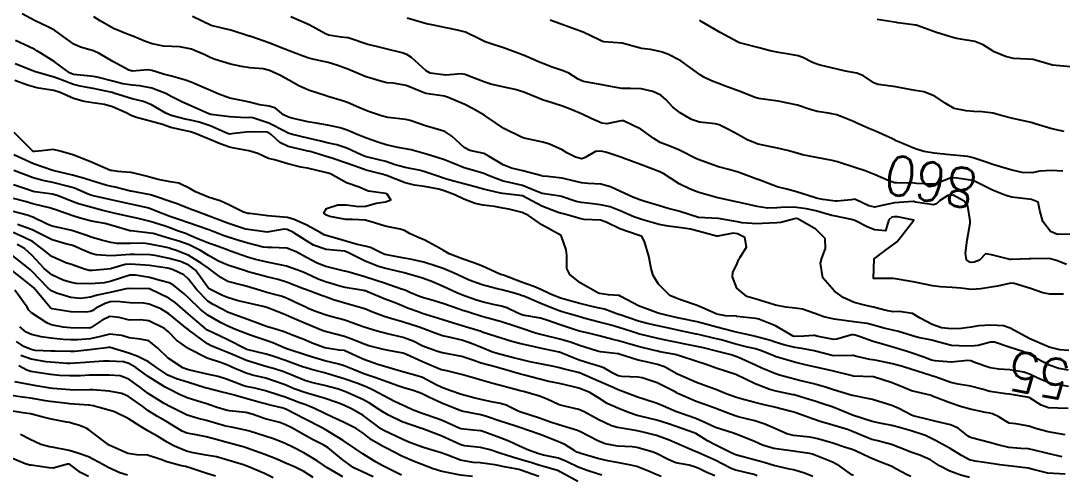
# Model space of a CAD drawing. Header units: metres. Extents: x 307586 to 320046, y 7427249 to 7434250.
# Drawn here: x 319467.6 to 319574, y 7428322.9 to 7428369.4 of the extents above; entities that cross this region are included whole.
import ezdxf
from ezdxf.enums import TextEntityAlignment as Align

# ---------------------------------------------------------------- set-up
doc = ezdxf.new("R2010")
doc.units = ezdxf.units.M
doc.header["$MEASUREMENT"] = 0
for name, color, linetype in [('Cotas', 45, 'Continuous'), ('Curvas de Nivel 1m', 11, 'Continuous'), ('Curvas de Nivel 5m', 15, 'Continuous')]:
    doc.layers.add(name, color=color, linetype=linetype)
doc.styles.add('Style-STANDARD', font='STANDARD.shx')

msp = doc.modelspace()

# ---------------------------------------------------------------- linework, layer by layer
at = {"layer": 'Curvas de Nivel 1m', "flags": 128}
for points, elevation in [([(319574.67, 7428333.63), (319573.68, 7428333.81), (319572.68, 7428334.15), (319571.41, 7428334.83), (319570.69, 7428335.25), (319570, 7428335.54), (319568.7, 7428335.95), (319567.09, 7428336.5), (319566.71, 7428336.51), (319565.45, 7428336.15), (319564.7, 7428336.11), (319563.51, 7428336.12), (319562.7, 7428336.17), (319561.05, 7428336.61), (319560.71, 7428336.71), (319559.32, 7428336.97), (319558.71, 7428337.14), (319557.31, 7428337.59), (319556.72, 7428337.72), (319555.81, 7428337.93), (319554.73, 7428338.25), (319554.08, 7428338.4), (319552.73, 7428338.59), (319550.98, 7428338.83), (319550.73, 7428338.87), (319549.65, 7428339.09), (319548.74, 7428339.42), (319547.5, 7428339.88), (319546.74, 7428339.99), (319545.8, 7428340.08), (319544.74, 7428340.29), (319544.07, 7428340.49), (319542.75, 7428340.9), (319541.8, 7428341.19), (319540.77, 7428342.01), (319540.34, 7428343.2), (319540.37, 7428343.62), (319540.8, 7428344.56), (319540.99, 7428345), (319541.12, 7428345.2), (319541.78, 7428346.23), (319541.58, 7428347.19), (319540.83, 7428347.59), (319540.39, 7428347.64), (319538.82, 7428347.34), (319538.7, 7428347.35), (319536.83, 7428347.86), (319536.05, 7428348.04), (319534.84, 7428348.23), (319533.77, 7428348.36), (319532.84, 7428348.53), (319531.16, 7428349), (319530.85, 7428349.1), (319530.24, 7428349.33), (319528.86, 7428349.92), (319527.84, 7428350.33), (319526.86, 7428350.56), (319525.53, 7428350.72), (319524.87, 7428350.78), (319524.36, 7428350.89), (319522.87, 7428351.39), (319522.73, 7428351.42), (319520.88, 7428351.71), (319520.46, 7428351.86), (319518.89, 7428352.52), (319517.55, 7428352.82), (319516.89, 7428352.96), (319515.47, 7428353.5), (319514.91, 7428353.75), (319513.52, 7428354.14), (319512.91, 7428354.32), (319511.6, 7428354.87), (319510.92, 7428355.14), (319509.5, 7428355.57), (319508.92, 7428355.75), (319507.5, 7428356.17), (319506.93, 7428356.27), (319506.15, 7428356.4), (319504.93, 7428356.69), (319504.2, 7428356.91), (319502.94, 7428357.35), (319502.16, 7428357.67), (319500.95, 7428358.17), (319500.24, 7428358.41), (319498.96, 7428358.68), (319497.81, 7428358.88), (319496.96, 7428359.04), (319495.32, 7428359.39), (319494.97, 7428359.5), (319494.47, 7428359.76), (319493.63, 7428360.42), (319492.98, 7428360.63), (319491.99, 7428360.78), (319490.99, 7428361.03), (319490.35, 7428361.17), (319488.99, 7428361.44), (319487.85, 7428361.84), (319487, 7428362.23), (319486.34, 7428362.52), (319485.01, 7428363.09), (319484.43, 7428363.3), (319483.01, 7428363.68), (319482.18, 7428363.91), (319481.02, 7428364.29), (319480.6, 7428364.35), (319479.02, 7428364.22), (319478.67, 7428364.3), (319477.03, 7428365.19), (319475.68, 7428365.98), (319475.05, 7428366.28), (319473.71, 7428366.67), (319473.05, 7428366.96), (319471.58, 7428368.03), (319471.07, 7428368.4), (319470.39, 7428368.74), (319469.08, 7428369.34), (319467.76, 7428370.08)], 856), ([(319574.7, 7428335.65), (319573.78, 7428335.72), (319572.7, 7428336.01), (319570.71, 7428336.84), (319568.72, 7428337.94), (319568.02, 7428338.16), (319566.73, 7428338.25), (319565.47, 7428338.16), (319564.72, 7428338.04), (319563.7, 7428337.91), (319562.72, 7428337.87), (319561.7, 7428337.98), (319560.73, 7428338.31), (319559.51, 7428338.97), (319558.74, 7428339.42), (319557.38, 7428339.64), (319556.74, 7428339.62), (319556.02, 7428339.74), (319554.74, 7428340.09), (319553.96, 7428340.26), (319552.75, 7428340.55), (319551.65, 7428341.07), (319550.76, 7428341.71), (319549.56, 7428343.09), (319549.32, 7428344.57), (319549.46, 7428345.09), (319549.83, 7428346.07), (319549.79, 7428347.09), (319548.84, 7428348.05), (319547, 7428349.13), (319546.88, 7428349.16), (319546.85, 7428349.16), (319546.82, 7428349.16), (319546.68, 7428349.13), (319545.26, 7428348.74), (319544.85, 7428348.72), (319543.38, 7428348.64), (319542.84, 7428348.59), (319541.33, 7428348.71), (319540.85, 7428348.8), (319538.92, 7428349.15), (319538.85, 7428349.15), (319536.85, 7428349.25), (319534.86, 7428349.89), (319533.76, 7428350.18), (319532.86, 7428350.44), (319531.27, 7428350.92), (319530.87, 7428351.04), (319530.16, 7428351.33), (319528.88, 7428351.92), (319527.86, 7428352.39), (319526.89, 7428352.65), (319525.57, 7428352.71), (319524.89, 7428352.79), (319523.07, 7428353.25), (319522.9, 7428353.28), (319521.47, 7428353.43), (319520.9, 7428353.49), (319520.84, 7428353.5), (319518.91, 7428354.01), (319517.74, 7428354.3), (319516.91, 7428354.63), (319515.48, 7428355.5), (319514.93, 7428355.78), (319513.51, 7428356.11), (319512.93, 7428356.4), (319511.66, 7428357.55), (319510.95, 7428358.03), (319510.27, 7428358.25), (319508.96, 7428358.62), (319507.41, 7428359.16), (319506.97, 7428359.27), (319505.14, 7428359.46), (319504.97, 7428359.49), (319504.46, 7428359.64), (319503.34, 7428360.02), (319502.98, 7428360.16), (319502.16, 7428360.49), (319500.99, 7428360.99), (319500.48, 7428361.18), (319498.99, 7428361.63), (319498.71, 7428361.71), (319497, 7428362.25), (319496.03, 7428362.71), (319495.01, 7428363.29), (319494.71, 7428363.45), (319494.16, 7428363.76), (319493.02, 7428364.27), (319492.38, 7428364.43), (319491.02, 7428364.56), (319490.16, 7428364.68), (319489.03, 7428364.93), (319487.47, 7428365.41), (319487.04, 7428365.57), (319486.42, 7428365.86), (319485.05, 7428366.47), (319483.87, 7428366.7), (319483.05, 7428366.72), (319482.19, 7428366.77), (319481.05, 7428367), (319480.37, 7428367.24), (319479.06, 7428367.78), (319478.58, 7428367.95), (319477.07, 7428368.57), (319475.72, 7428369.34), (319475.09, 7428369.75)], 857), ([(319574.15, 7428341.41), (319572.76, 7428341.4), (319572.04, 7428341.55), (319570.77, 7428341.98), (319569.13, 7428342.5), (319568.78, 7428342.53), (319567.42, 7428342.23), (319566.77, 7428342.12), (319565.71, 7428341.96), (319564.77, 7428341.89), (319563.68, 7428342.01), (319562.77, 7428342.11), (319561.57, 7428342.15), (319560.77, 7428342.25), (319559.14, 7428342.61), (319558.78, 7428342.69), (319556.78, 7428343.01), (319554.82, 7428343), (319554.78, 7428343), (319554.73, 7428343.03), (319554.8, 7428345.03), (319555.95, 7428345.88), (319556.83, 7428346.52), (319557.1, 7428346.74), (319557.34, 7428347), (319558.85, 7428348.98), (319557.18, 7428349.33), (319556.86, 7428349.33), (319556.6, 7428349.27), (319556.32, 7428349.02), (319555.97, 7428347.89), (319554.84, 7428347.98), (319554.11, 7428348.3), (319552.85, 7428348.94), (319552.48, 7428349.06), (319550.86, 7428349.38), (319550.47, 7428349.47), (319548.86, 7428349.92), (319547.88, 7428350.13), (319546.86, 7428350.26), (319545.7, 7428350.31), (319544.86, 7428350.24), (319543.91, 7428350.21), (319542.86, 7428350.37), (319541.36, 7428350.7), (319540.87, 7428350.8), (319538.99, 7428351.22), (319538.87, 7428351.25), (319538.83, 7428351.26), (319536.88, 7428351.82), (319536.01, 7428352.13), (319534.89, 7428352.68), (319533.99, 7428353.28), (319533.33, 7428353.72), (319532.91, 7428353.92), (319531.93, 7428354.29), (319530.92, 7428354.66), (319529.11, 7428355.34), (319528.92, 7428355.42), (319527.48, 7428355.91), (319526.93, 7428356.02), (319526.32, 7428355.98), (319525.29, 7428355.39), (319525.04, 7428355.27), (319524.92, 7428355.25), (319524.8, 7428355.27), (319524.3, 7428355.4), (319523.39, 7428355.87), (319522.93, 7428356.15), (319521.63, 7428356.74), (319520.94, 7428356.96), (319519.05, 7428357.35), (319518.94, 7428357.39), (319518.89, 7428357.41), (319518.79, 7428357.46), (319516.96, 7428358.36), (319515.27, 7428359.51), (319514.97, 7428359.7), (319513.82, 7428360.37), (319512.99, 7428360.79), (319511.22, 7428361.56), (319510.99, 7428361.63), (319510.91, 7428361.65), (319509, 7428361.93), (319508.48, 7428362.12), (319507, 7428362.75), (319505.66, 7428362.97), (319505.01, 7428363.03), (319504.52, 7428363.15), (319503.01, 7428363.59), (319502.81, 7428363.66), (319501.02, 7428364.4), (319499.91, 7428364.81), (319499.03, 7428365.08), (319497.28, 7428365.48), (319497.04, 7428365.54), (319496.45, 7428365.74), (319495.05, 7428366.27), (319493.99, 7428366.7), (319493.06, 7428367.07), (319491.11, 7428367.75), (319491.06, 7428367.76), (319491.04, 7428367.78), (319490.95, 7428367.8), (319489.07, 7428368.41), (319488.34, 7428368.57), (319487.08, 7428368.89), (319485.17, 7428369.79)], 858), ([(319574.45, 7428344.45), (319573.54, 7428344.81), (319572.81, 7428345.02), (319572.58, 7428345.05), (319570.81, 7428345.01), (319570.64, 7428345.01), (319568.8, 7428344.95), (319568.71, 7428344.96), (319566.81, 7428345.43), (319566.18, 7428345.53), (319565.58, 7428344.9), (319565.03, 7428344.67), (319564.8, 7428344.65), (319564.59, 7428344.7), (319564.25, 7428344.92), (319564.14, 7428345.59), (319564.31, 7428346.92), (319564.61, 7428348.67), (319564.61, 7428348.91), (319564.37, 7428350.42), (319564.02, 7428350.92), (319562.88, 7428351.54), (319562.32, 7428351.5), (319561.49, 7428350.95), (319561.18, 7428350.65), (319560.87, 7428350.56), (319559.02, 7428350.83), (319558.87, 7428350.88), (319558.78, 7428350.89), (319556.87, 7428350.74), (319555.45, 7428350.44), (319554.87, 7428350.32), (319554.26, 7428350.43), (319552.96, 7428351.06), (319552.87, 7428351.1), (319552.82, 7428351.11), (319552.47, 7428351.06), (319551.03, 7428350.92), (319550.87, 7428350.92), (319549.57, 7428351.09), (319548.87, 7428351.22), (319548.7, 7428351.28), (319546.88, 7428351.88), (319545.9, 7428352.13), (319544.89, 7428352.4), (319542.95, 7428353.13), (319542.9, 7428353.14), (319542.82, 7428353.18), (319540.91, 7428353.87), (319539.96, 7428354.16), (319538.92, 7428354.44), (319538.31, 7428354.62), (319536.92, 7428355.13), (319536.65, 7428355.25), (319534.93, 7428356.13), (319534.11, 7428356.46), (319532.94, 7428356.91), (319532.31, 7428357.31), (319530.96, 7428358.27), (319529.18, 7428359.13), (319528.97, 7428359.14), (319527.49, 7428358.84), (319526.97, 7428358.89), (319525.88, 7428359.38), (319524.98, 7428359.82), (319523.86, 7428360.28), (319522.98, 7428360.62), (319521.27, 7428361.16), (319520.99, 7428361.25), (319520.52, 7428361.44), (319519, 7428362.07), (319518.14, 7428362.34), (319517.01, 7428362.58), (319515.63, 7428362.89), (319515.02, 7428363.08), (319513.87, 7428363.53), (319513.27, 7428363.78), (319513.03, 7428363.87), (319512.65, 7428363.92), (319511.03, 7428363.81), (319509.45, 7428364.01), (319509.03, 7428364.25), (319507.54, 7428365.61), (319507.05, 7428365.92), (319506.59, 7428366.07), (319505.05, 7428366.47), (319504.09, 7428366.68), (319503.06, 7428366.93), (319501.17, 7428367.57), (319501.06, 7428367.61), (319501.01, 7428367.62), (319500.36, 7428367.69), (319499.07, 7428367.89), (319498.75, 7428368.03), (319497.08, 7428368.96), (319495.21, 7428369.75)], 859), ([(319574.08, 7428353.97), (319572.92, 7428354.05), (319571.75, 7428354), (319570.91, 7428353.83), (319569.92, 7428353.84), (319568.92, 7428354.1), (319568.31, 7428354.27), (319566.92, 7428354.66), (319566.24, 7428354.9), (319564.93, 7428355.36), (319564.38, 7428355.47), (319562.93, 7428355.61), (319562.2, 7428355.69), (319560.94, 7428355.84), (319559.89, 7428356.01), (319558.94, 7428356.31), (319557.24, 7428357.01), (319557.05, 7428357.1), (319556.95, 7428357.15), (319556.67, 7428357.3), (319554.96, 7428358.08), (319554.28, 7428358.35), (319552.97, 7428358.93), (319552.7, 7428359.06), (319550.98, 7428359.75), (319550.14, 7428359.93), (319548.98, 7428360.09), (319548.18, 7428360.31), (319546.99, 7428360.73), (319544.99, 7428361.15), (319543, 7428361.43), (319542.66, 7428361.52), (319541.01, 7428362.15), (319539.51, 7428362.72), (319539.02, 7428362.9), (319538.19, 7428363.23), (319537.39, 7428363.61), (319537.03, 7428363.83), (319535.04, 7428365.27), (319533.72, 7428365.96), (319533.05, 7428366.2), (319531.95, 7428366.41), (319531.05, 7428366.52), (319530.43, 7428366.7), (319529.06, 7428367.08), (319527.22, 7428367.21), (319527.06, 7428367.24), (319526.78, 7428367.37), (319525.07, 7428368.18), (319523.84, 7428368.65), (319523.09, 7428368.91), (319521.71, 7428369.43)], 861), ([(319574.22, 7428358.05), (319572.97, 7428358.32), (319571.25, 7428358.84), (319570.97, 7428358.94), (319570.84, 7428358.97), (319568.98, 7428359.36), (319567.79, 7428359.68), (319566.98, 7428359.91), (319565.83, 7428360.05), (319564.98, 7428360.09), (319564.2, 7428360.14), (319562.99, 7428360.4), (319562.05, 7428360.95), (319561, 7428361.65), (319559.89, 7428362.09), (319559.01, 7428362.24), (319557.52, 7428362.5), (319557.02, 7428362.59), (319555.21, 7428362.83), (319555.02, 7428362.9), (319554.79, 7428363.03), (319553.71, 7428363.73), (319553.03, 7428364), (319551.89, 7428364.22), (319551.04, 7428364.4), (319549.3, 7428364.83), (319549.04, 7428364.9), (319548.88, 7428364.94), (319548.5, 7428365.11), (319547.53, 7428365.61), (319547.05, 7428365.77), (319546.28, 7428365.9), (319545.05, 7428366.11), (319544.19, 7428366.3), (319543.06, 7428366.6), (319541.2, 7428367.06), (319541.06, 7428367.1), (319540.99, 7428367.13), (319540.83, 7428367.2), (319539.08, 7428368.15), (319537.21, 7428369.25), (319537.09, 7428369.32), (319536.95, 7428369.4)], 862), ([(319574.9, 7428364.65), (319573.04, 7428364.82), (319571.05, 7428365.41), (319570.46, 7428365.44), (319569.05, 7428365.49), (319568.23, 7428365.69), (319567.06, 7428366.2), (319565.94, 7428366.9), (319565.08, 7428367.25), (319563.63, 7428367.49), (319563.08, 7428367.59), (319562.18, 7428367.85), (319561.09, 7428368.21), (319559.19, 7428368.88), (319559.09, 7428368.91), (319559.03, 7428368.92), (319558.54, 7428368.99), (319557.24, 7428369.15), (319557.09, 7428369.18), (319556.9, 7428369.21), (319555.1, 7428369.48)], 863), ([(319574.62, 7428329.73), (319573.59, 7428329.77), (319572.62, 7428329.81), (319571.86, 7428330.06), (319570.63, 7428330.84), (319568.64, 7428331.2), (319568.27, 7428331.24), (319566.64, 7428331.48), (319565.85, 7428331.69), (319564.65, 7428332), (319563.38, 7428332.2), (319562.65, 7428332.38), (319561.03, 7428332.96), (319560.66, 7428333.08), (319560.5, 7428333.13), (319558.67, 7428333.71), (319557.7, 7428334.02), (319556.68, 7428334.29), (319555.07, 7428334.63), (319554.68, 7428334.69), (319554.38, 7428334.74), (319553.04, 7428335.05), (319552.68, 7428335.13), (319552.61, 7428335.14), (319550.68, 7428335.12), (319550.64, 7428335.12), (319548.69, 7428335.62), (319547.42, 7428335.85), (319546.69, 7428335.97), (319545.59, 7428336.25), (319544.7, 7428336.51), (319544.2, 7428336.66), (319542.7, 7428337.08), (319542.26, 7428337.18), (319540.71, 7428337.52), (319540.29, 7428337.62), (319538.72, 7428338.05), (319537.6, 7428338.36), (319536.72, 7428338.57), (319535.06, 7428338.93), (319534.73, 7428339), (319533.43, 7428339.29), (319532.88, 7428339.44), (319532.73, 7428339.48), (319532.48, 7428339.56), (319530.74, 7428340.23), (319528.92, 7428341.17), (319528.75, 7428341.26), (319528.69, 7428341.28), (319527.68, 7428341.36), (319526.75, 7428341.48), (319526.58, 7428341.55), (319524.77, 7428342.58), (319523.7, 7428343.41), (319523.42, 7428344.04), (319523.42, 7428345.41), (319523.33, 7428345.93), (319522.82, 7428347.42), (319520.84, 7428348.51), (319519.48, 7428349.45), (319518.86, 7428349.76), (319517.49, 7428350.11), (319516.86, 7428350.22), (319516, 7428350.36), (319514.86, 7428350.51), (319514.03, 7428350.69), (319512.87, 7428351.14), (319511.96, 7428351.55), (319510.88, 7428351.96), (319510.32, 7428352.13), (319508.88, 7428352.42), (319507.85, 7428352.57), (319506.88, 7428352.78), (319504.98, 7428353.54), (319504.89, 7428353.57), (319504.84, 7428353.58), (319504.66, 7428353.63), (319502.9, 7428354.09), (319502.26, 7428354.31), (319500.91, 7428354.82), (319499.28, 7428355.34), (319498.92, 7428355.44), (319498.07, 7428355.71), (319497.18, 7428355.98), (319496.93, 7428356.04), (319496.52, 7428356.14), (319494.93, 7428356.51), (319494.08, 7428356.9), (319493.15, 7428357.78), (319492.95, 7428357.92), (319492.75, 7428357.98), (319490.95, 7428358.01), (319489.41, 7428357.82), (319488.94, 7428357.78), (319488.75, 7428357.83), (319486.95, 7428358.63), (319485.83, 7428358.99), (319484.96, 7428359.19), (319484.4, 7428359.31), (319482.97, 7428359.67), (319482.42, 7428359.91), (319480.98, 7428360.77), (319480.14, 7428361.09), (319478.99, 7428361.37), (319477.11, 7428361.97), (319476.99, 7428362.01), (319476.94, 7428362.02), (319475, 7428362.45), (319473.67, 7428362.68), (319473, 7428362.84), (319471.68, 7428363.36), (319471.01, 7428363.6), (319470.65, 7428363.69), (319469.34, 7428364.07), (319469.01, 7428364.18), (319468.84, 7428364.25), (319467.03, 7428364.95)], 854), ([(319574.34, 7428327.05), (319572.6, 7428327.33), (319571.43, 7428327.65), (319570.6, 7428327.93), (319569.3, 7428328.15), (319568.61, 7428328.24), (319568.19, 7428328.45), (319567.55, 7428328.88), (319566.91, 7428329.18), (319566.62, 7428329.26), (319566.18, 7428329.33), (319564.62, 7428329.67), (319563.63, 7428329.93), (319562.63, 7428330.26), (319560.83, 7428330.96), (319560.63, 7428331.04), (319560.52, 7428331.08), (319558.64, 7428331.54), (319557.75, 7428331.89), (319556.65, 7428332.36), (319554.73, 7428332.96), (319554.66, 7428332.97), (319552.68, 7428333.04), (319552.66, 7428333.04), (319552.58, 7428333.06), (319550.67, 7428333.53), (319550.08, 7428333.67), (319548.67, 7428333.99), (319547.75, 7428334.19), (319546.68, 7428334.47), (319544.81, 7428335.02), (319544.68, 7428335.06), (319544.62, 7428335.09), (319544.48, 7428335.15), (319543.19, 7428335.67), (319542.69, 7428335.82), (319541.88, 7428336), (319540.69, 7428336.3), (319539.19, 7428336.73), (319538.7, 7428336.86), (319538.4, 7428336.93), (319536.99, 7428337.25), (319536.7, 7428337.31), (319536.63, 7428337.33), (319534.71, 7428337.74), (319534.13, 7428337.86), (319532.72, 7428338.16), (319531.62, 7428338.41), (319530.72, 7428338.66), (319528.75, 7428339.32), (319528.73, 7428339.33), (319528.7, 7428339.34), (319527.25, 7428339.87), (319526.74, 7428339.99), (319525.97, 7428340.15), (319524.74, 7428340.47), (319524, 7428340.66), (319522.75, 7428340.99), (319521.66, 7428341.43), (319520.76, 7428341.89), (319520.03, 7428342.18), (319518.77, 7428342.65), (319516.93, 7428343.34), (319516.78, 7428343.39), (319516.5, 7428343.49), (319514.79, 7428344.27), (319513.89, 7428344.62), (319512.8, 7428344.99), (319511.4, 7428345.55), (319510.81, 7428345.88), (319510.08, 7428346.3), (319508.82, 7428346.97), (319508.38, 7428347.15), (319507.33, 7428347.6), (319506.83, 7428347.92), (319506.38, 7428348.07), (319504.83, 7428348.36), (319503.77, 7428348.72), (319502.84, 7428348.96), (319501.49, 7428349.03), (319500.84, 7428349.05), (319499.2, 7428349.35), (319498.85, 7428349.48), (319498.59, 7428349.7), (319498.86, 7428350.17), (319500.02, 7428350.53), (319500.86, 7428350.53), (319502.15, 7428350.37), (319502.86, 7428350.4), (319503.94, 7428350.72), (319504.87, 7428350.86), (319505.42, 7428351.07), (319505.06, 7428351.63), (319504.87, 7428351.7), (319503.15, 7428351.93), (319502.88, 7428352.03), (319502.19, 7428352.35), (319500.88, 7428352.81), (319499.26, 7428353.7), (319498.89, 7428353.82), (319498.74, 7428353.86), (319496.9, 7428354.28), (319496.23, 7428354.41), (319494.91, 7428354.75), (319493.54, 7428355.14), (319492.92, 7428355.28), (319491.84, 7428355.79), (319490.93, 7428356.08), (319489.42, 7428356.32), (319488.93, 7428356.44), (319487.98, 7428356.79), (319486.94, 7428357.21), (319485.38, 7428357.87), (319484.94, 7428357.99), (319483.39, 7428358.33), (319482.95, 7428358.46), (319482.11, 7428358.75), (319480.96, 7428359.06), (319479.44, 7428359.47), (319478.97, 7428359.65), (319478.38, 7428359.96), (319476.98, 7428360.57), (319476.16, 7428360.8), (319474.98, 7428360.97), (319474.08, 7428361.1), (319472.99, 7428361.43), (319471.63, 7428362.03), (319470.99, 7428362.22), (319469.41, 7428362.48), (319469, 7428362.58), (319468.29, 7428362.79), (319467, 7428363.25)], 853), ([(319574.03, 7428324.8), (319572.57, 7428325.13), (319572.16, 7428325.23), (319570.57, 7428325.59), (319569.78, 7428325.64), (319568.58, 7428325.75), (319567.44, 7428326.02), (319566.58, 7428326.25), (319564.76, 7428326.74), (319564.59, 7428326.8), (319564.42, 7428326.91), (319563.38, 7428327.7), (319562.6, 7428328.04), (319561.16, 7428328.4), (319560.61, 7428328.54), (319558.81, 7428328.98), (319558.61, 7428329.05), (319557.34, 7428329.72), (319556.62, 7428330.03), (319555.18, 7428330.47), (319554.63, 7428330.63), (319554.31, 7428330.71), (319552.63, 7428331.04), (319552.57, 7428331.06), (319550.64, 7428331.65), (319549.84, 7428331.9), (319548.65, 7428332.24), (319547.19, 7428332.58), (319546.66, 7428332.72), (319545.15, 7428333.15), (319544.66, 7428333.31), (319543.34, 7428333.84), (319542.67, 7428334.14), (319540.95, 7428334.93), (319540.68, 7428335.04), (319540.2, 7428335.2), (319538.69, 7428335.6), (319537.37, 7428335.92), (319536.69, 7428336.07), (319535.68, 7428336.28), (319534.69, 7428336.47), (319534.01, 7428336.6), (319532.7, 7428336.88), (319530.87, 7428337.32), (319530.7, 7428337.36), (319530.65, 7428337.38), (319528.71, 7428338), (319527.8, 7428338.27), (319526.72, 7428338.56), (319525.14, 7428338.97), (319524.73, 7428339.09), (319523.65, 7428339.41), (319522.93, 7428339.61), (319522.74, 7428339.67), (319522.35, 7428339.82), (319520.74, 7428340.46), (319519.01, 7428341.2), (319518.75, 7428341.29), (319518.62, 7428341.33), (319518.16, 7428341.47), (319516.76, 7428341.85), (319516.28, 7428341.97), (319514.77, 7428342.37), (319513.44, 7428342.86), (319512.78, 7428343.16), (319511.91, 7428343.55), (319510.78, 7428344.02), (319510.07, 7428344.28), (319508.79, 7428344.68), (319507.41, 7428344.98), (319506.8, 7428345.1), (319505, 7428345.43), (319504.8, 7428345.48), (319504.45, 7428345.64), (319503.35, 7428346.2), (319502.81, 7428346.33), (319501.99, 7428346.48), (319500.81, 7428346.84), (319499.2, 7428347.32), (319498.82, 7428347.4), (319498.6, 7428347.48), (319498.22, 7428347.71), (319496.83, 7428348.46), (319495.54, 7428349.04), (319494.85, 7428349.25), (319493.23, 7428349.39), (319492.85, 7428349.41), (319491, 7428349.65), (319490.85, 7428349.67), (319490.37, 7428349.8), (319488.86, 7428350.54), (319487.98, 7428350.95), (319486.87, 7428351.31), (319485.46, 7428351.86), (319484.88, 7428352.22), (319483.75, 7428352.75), (319482.88, 7428352.9), (319481.66, 7428353.14), (319480.89, 7428353.35), (319480.43, 7428353.47), (319478.89, 7428353.84), (319478.8, 7428353.85), (319477.52, 7428353.96), (319476.89, 7428354.04), (319476.79, 7428354.07), (319474.91, 7428354.88), (319473.48, 7428355.45), (319472.92, 7428355.64), (319471.63, 7428356.03), (319470.92, 7428356.2), (319469.75, 7428356.06), (319469, 7428355.99), (319468.92, 7428356.01), (319468.82, 7428356.07), (319466.94, 7428357.95)], 852), ([(319574.32, 7428323.01), (319572.55, 7428323.13), (319571.18, 7428323.46), (319570.55, 7428323.62), (319569.68, 7428323.72), (319568.55, 7428323.86), (319567.66, 7428323.98), (319566.56, 7428324.13), (319565.13, 7428324.33), (319564.56, 7428324.49), (319563.72, 7428324.92), (319562.57, 7428325.64), (319561.08, 7428326.45), (319560.59, 7428326.71), (319560.05, 7428326.97), (319558.6, 7428327.45), (319557.39, 7428327.78), (319556.6, 7428327.98), (319555.4, 7428328.23), (319554.6, 7428328.41), (319552.61, 7428329.06), (319550.62, 7428329.85), (319549.47, 7428330.25), (319548.63, 7428330.51), (319548.17, 7428330.65), (319546.63, 7428331.11), (319546.52, 7428331.13), (319544.64, 7428331.52), (319544.14, 7428331.66), (319542.65, 7428332.24), (319540.66, 7428333.2), (319538.67, 7428333.85), (319537.64, 7428334.21), (319536.68, 7428334.54), (319534.82, 7428335.13), (319534.68, 7428335.18), (319534.61, 7428335.2), (319534.27, 7428335.28), (319532.91, 7428335.52), (319532.69, 7428335.57), (319532.35, 7428335.64), (319530.69, 7428336.07), (319529.65, 7428336.38), (319528.7, 7428336.64), (319528.12, 7428336.77), (319526.7, 7428337.14), (319525.77, 7428337.38), (319524.71, 7428337.64), (319524.37, 7428337.74), (319522.72, 7428338.28), (319521.38, 7428338.77), (319520.73, 7428338.97), (319518.91, 7428339.27), (319518.73, 7428339.33), (319518.41, 7428339.46), (319517.28, 7428340.02), (319516.74, 7428340.19), (319515.88, 7428340.37), (319514.74, 7428340.63), (319514.06, 7428340.83), (319512.75, 7428341.31), (319512.18, 7428341.55), (319510.76, 7428342.21), (319509.67, 7428342.66), (319508.77, 7428343), (319508.33, 7428343.15), (319506.77, 7428343.61), (319504.78, 7428344.07), (319504.18, 7428344.25), (319502.79, 7428344.8), (319501.03, 7428345.68), (319500.8, 7428345.77), (319500.69, 7428345.8), (319498.81, 7428345.98), (319497.52, 7428346.43), (319496.81, 7428346.85), (319495.41, 7428347.74), (319494.83, 7428348.01), (319494.53, 7428348.05), (319492.97, 7428347.78), (319492.82, 7428347.76), (319492.55, 7428347.78), (319490.83, 7428348.01), (319490.56, 7428348.07), (319488.84, 7428348.65), (319487.56, 7428349.12), (319486.85, 7428349.39), (319485.6, 7428349.86), (319484.86, 7428350.15), (319483.6, 7428350.63), (319482.86, 7428350.89), (319481.38, 7428351.4), (319480.87, 7428351.55), (319478.89, 7428351.93), (319478.81, 7428351.94), (319477.25, 7428352.34), (319476.88, 7428352.42), (319476.3, 7428352.55), (319474.88, 7428352.99), (319474.12, 7428353.24), (319472.89, 7428353.57), (319470.89, 7428354.04), (319468.9, 7428354.74), (319467.72, 7428355.27), (319466.92, 7428355.66)], 851), ([(319558.54, 7428322.76), (319558.1, 7428322.99), (319557.09, 7428323.54), (319556.55, 7428323.82), (319555.23, 7428324.35), (319554.56, 7428324.6), (319554.27, 7428324.75), (319553.7, 7428325.04), (319552.9, 7428325.39), (319552.57, 7428325.52), (319551.89, 7428325.75), (319550.57, 7428326.19), (319549.04, 7428326.63), (319548.58, 7428326.74), (319548.25, 7428326.78), (319546.58, 7428326.95), (319545.88, 7428327.14), (319544.59, 7428327.72), (319543.64, 7428328.12), (319542.6, 7428328.47), (319540.91, 7428328.89), (319540.61, 7428328.98), (319539.96, 7428329.21), (319538.62, 7428329.74), (319537.52, 7428330.13), (319536.62, 7428330.44), (319534.74, 7428331.27), (319534.63, 7428331.33), (319534.48, 7428331.43), (319532.65, 7428332.35), (319531.12, 7428332.85), (319530.66, 7428332.92), (319529.01, 7428332.98), (319528.66, 7428333.07), (319528.11, 7428333.35), (319527.18, 7428333.87), (319526.67, 7428334.04), (319525.74, 7428334.32), (319524.68, 7428334.68), (319524.15, 7428334.87), (319522.82, 7428335.42), (319522.72, 7428335.46), (319522.68, 7428335.47), (319522.62, 7428335.49), (319520.69, 7428335.89), (319520.12, 7428336.02), (319518.69, 7428336.35), (319517.8, 7428336.58), (319516.7, 7428336.92), (319514.87, 7428337.51), (319514.7, 7428337.56), (319514.64, 7428337.58), (319512.71, 7428338.16), (319511.83, 7428338.44), (319510.72, 7428338.78), (319508.98, 7428339.33), (319508.73, 7428339.41), (319508.22, 7428339.59), (319507.12, 7428339.99), (319506.74, 7428340.14), (319505.85, 7428340.51), (319504.75, 7428340.94), (319504.26, 7428341.15), (319503.05, 7428341.66), (319502.83, 7428341.74), (319502.75, 7428341.76), (319502.63, 7428341.79), (319500.76, 7428342.11), (319500.21, 7428342.23), (319498.76, 7428342.68), (319498.01, 7428342.96), (319496.77, 7428343.52), (319496.3, 7428343.73), (319494.78, 7428344.28), (319494.13, 7428344.41), (319492.79, 7428344.69), (319491.61, 7428344.97), (319490.79, 7428345.21), (319489.04, 7428345.82), (319488.86, 7428345.88), (319488.8, 7428345.9), (319487.39, 7428346.43), (319486.81, 7428346.64), (319485.53, 7428347.15), (319484.82, 7428347.46), (319484.53, 7428347.58), (319483.63, 7428347.89), (319482.83, 7428348.19), (319482.38, 7428348.35), (319480.84, 7428348.85), (319479.61, 7428349.16), (319478.84, 7428349.31), (319477.13, 7428349.69), (319476.85, 7428349.76), (319475.99, 7428349.98), (319474.86, 7428350.27), (319473.5, 7428350.65), (319472.86, 7428350.89), (319471.43, 7428351.47), (319470.87, 7428351.63), (319469.05, 7428351.88), (319468.87, 7428351.92), (319468.39, 7428352.07), (319466.88, 7428352.59)], 849), ([(319552.71, 7428322.88), (319552.54, 7428322.95), (319552.38, 7428323.05), (319551.31, 7428323.83), (319550.55, 7428324.25), (319548.67, 7428324.99), (319548.56, 7428325.03), (319548.51, 7428325.05), (319548.19, 7428325.11), (319546.76, 7428325.32), (319546.57, 7428325.36), (319546.29, 7428325.41), (319544.57, 7428325.65), (319543.4, 7428325.99), (319542.57, 7428326.34), (319540.65, 7428327.13), (319540.58, 7428327.15), (319540.43, 7428327.2), (319538.59, 7428327.78), (319537.58, 7428328.25), (319536.6, 7428328.71), (319534.91, 7428329.27), (319534.61, 7428329.37), (319533.3, 7428329.97), (319532.62, 7428330.24), (319531.26, 7428330.68), (319530.63, 7428330.9), (319529.48, 7428331.33), (319528.64, 7428331.65), (319528.13, 7428331.86), (319526.65, 7428332.52), (319524.69, 7428333.36), (319524.66, 7428333.37), (319524.58, 7428333.39), (319523.02, 7428333.77), (319522.67, 7428333.87), (319522.08, 7428334.02), (319520.67, 7428334.29), (319519.62, 7428334.5), (319518.68, 7428334.73), (319518.09, 7428334.88), (319516.68, 7428335.23), (319515.82, 7428335.5), (319514.69, 7428335.95), (319513.58, 7428336.41), (319512.69, 7428336.7), (319511.21, 7428337.05), (319510.7, 7428337.17), (319509.59, 7428337.57), (319508.71, 7428337.9), (319508.23, 7428338.07), (319506.72, 7428338.56), (319505.41, 7428338.94), (319504.73, 7428339.14), (319503.39, 7428339.65), (319502.93, 7428339.85), (319502.74, 7428339.92), (319502.39, 7428340.01), (319500.74, 7428340.48), (319499.58, 7428340.85), (319498.75, 7428341.13), (319498.33, 7428341.28), (319497.17, 7428341.72), (319496.86, 7428341.83), (319496.75, 7428341.88), (319496.51, 7428341.97), (319494.76, 7428342.64), (319493.9, 7428342.9), (319492.77, 7428343.19), (319490.86, 7428343.71), (319490.77, 7428343.74), (319490.56, 7428343.8), (319488.78, 7428344.38), (319487.83, 7428344.79), (319486.8, 7428345.37), (319485.99, 7428345.86), (319484.81, 7428346.45), (319483.75, 7428346.83), (319482.82, 7428347.11), (319481.14, 7428347.6), (319480.82, 7428347.66), (319478.89, 7428347.88), (319478.82, 7428347.88), (319478.76, 7428347.88), (319478.56, 7428347.94), (319476.83, 7428348.47), (319476.19, 7428348.62), (319474.84, 7428348.87), (319473.67, 7428349.18), (319472.84, 7428349.45), (319471.19, 7428350.04), (319470.84, 7428350.15), (319470.7, 7428350.19), (319468.85, 7428350.66), (319468.05, 7428350.87), (319466.86, 7428351.18)], 848), ([(319548.54, 7428322.77), (319547.68, 7428323.11), (319546.82, 7428323.4), (319546.55, 7428323.45), (319546.17, 7428323.51), (319544.55, 7428323.89), (319543.57, 7428324.19), (319542.56, 7428324.48), (319540.79, 7428324.97), (319540.56, 7428325.04), (319540.21, 7428325.2), (319538.57, 7428326.02), (319537.77, 7428326.43), (319536.58, 7428327.18), (319536.42, 7428327.25), (319534.59, 7428327.87), (319533.69, 7428328.19), (319532.6, 7428328.52), (319531.03, 7428328.9), (319530.61, 7428329.01), (319529.71, 7428329.33), (319528.62, 7428329.76), (319527.52, 7428330.25), (319526.63, 7428330.82), (319525.69, 7428331.38), (319524.64, 7428331.79), (319524.09, 7428331.94), (319522.65, 7428332.27), (319521.58, 7428332.5), (319520.65, 7428332.73), (319518.96, 7428333.16), (319518.66, 7428333.24), (319517.85, 7428333.47), (319516.92, 7428333.74), (319516.67, 7428333.81), (319516.22, 7428333.94), (319514.67, 7428334.37), (319513.8, 7428334.66), (319512.68, 7428335.05), (319510.86, 7428335.38), (319510.68, 7428335.41), (319510.09, 7428335.57), (319508.69, 7428336.1), (319507.7, 7428336.6), (319506.7, 7428336.99), (319504.93, 7428337.4), (319504.7, 7428337.45), (319504.55, 7428337.48), (319504.03, 7428337.64), (319502.71, 7428338.05), (319502.12, 7428338.26), (319500.72, 7428338.74), (319499.29, 7428339.13), (319498.73, 7428339.29), (319497.57, 7428339.72), (319496.97, 7428339.96), (319496.74, 7428340.07), (319496.12, 7428340.36), (319494.75, 7428341.02), (319494.21, 7428341.22), (319492.75, 7428341.6), (319492.09, 7428341.79), (319490.76, 7428342.2), (319490.23, 7428342.33), (319488.76, 7428342.72), (319488.04, 7428343.11), (319487.11, 7428343.84), (319486.78, 7428344.08), (319486.06, 7428344.59), (319484.8, 7428345.38), (319483.54, 7428345.89), (319482.96, 7428346.06), (319482.8, 7428346.1), (319482.53, 7428346.18), (319480.81, 7428346.54), (319480.11, 7428346.63), (319478.81, 7428346.6), (319477.44, 7428346.59), (319476.81, 7428346.68), (319475.87, 7428346.92), (319474.82, 7428347.24), (319474.27, 7428347.45), (319472.82, 7428347.92), (319472.37, 7428348.02), (319470.83, 7428348.36), (319470.31, 7428348.56), (319468.84, 7428349.3), (319468.27, 7428349.5), (319466.84, 7428349.87)], 847), ([(319542.87, 7428322.85), (319542.54, 7428322.97), (319541.65, 7428323.19), (319540.55, 7428323.46), (319540.12, 7428323.63), (319538.56, 7428324.44), (319538.02, 7428324.69), (319536.71, 7428325.25), (319536.61, 7428325.3), (319536.56, 7428325.32), (319536.44, 7428325.38), (319534.57, 7428326.19), (319533.8, 7428326.51), (319532.58, 7428326.95), (319531.21, 7428327.31), (319530.58, 7428327.45), (319530.42, 7428327.49), (319528.59, 7428327.77), (319527.98, 7428327.96), (319526.6, 7428328.61), (319525.18, 7428329.38), (319524.62, 7428329.63), (319523.16, 7428329.95), (319522.62, 7428330.11), (319521.39, 7428330.67), (319520.63, 7428330.98), (319518.99, 7428331.46), (319518.63, 7428331.53), (319518.54, 7428331.56), (319516.64, 7428332.06), (319515.86, 7428332.28), (319514.65, 7428332.62), (319513.96, 7428332.83), (319512.65, 7428333.19), (319511.15, 7428333.56), (319510.65, 7428333.67), (319510.51, 7428333.71), (319508.67, 7428334.49), (319507.03, 7428335.25), (319506.68, 7428335.38), (319505.36, 7428335.62), (319504.68, 7428335.76), (319503.17, 7428336.14), (319502.69, 7428336.29), (319501.61, 7428336.75), (319500.7, 7428337.1), (319498.84, 7428337.56), (319498.7, 7428337.59), (319498.62, 7428337.62), (319498.41, 7428337.7), (319496.71, 7428338.41), (319495.57, 7428338.89), (319494.73, 7428339.25), (319493.47, 7428339.77), (319492.94, 7428339.98), (319492.74, 7428340.05), (319492.38, 7428340.14), (319490.74, 7428340.53), (319489.81, 7428340.74), (319488.75, 7428341.07), (319488.21, 7428341.29), (319487.06, 7428341.85), (319486.86, 7428341.96), (319486.76, 7428342.07), (319485.45, 7428343.86), (319484.78, 7428344.39), (319483.93, 7428344.74), (319482.79, 7428345.05), (319481.34, 7428345.37), (319480.8, 7428345.44), (319479.25, 7428345.48), (319478.8, 7428345.47), (319477.4, 7428345.35), (319476.79, 7428345.32), (319475.33, 7428345.45), (319474.8, 7428345.57), (319473.76, 7428346.01), (319473.11, 7428346.32), (319472.81, 7428346.43), (319472.31, 7428346.53), (319470.81, 7428346.95), (319469.04, 7428347.84), (319468.82, 7428347.98), (319468.77, 7428348), (319468.6, 7428348.06), (319467.28, 7428348.54)], 846), ([(319533.04, 7428322.79), (319532.54, 7428322.97), (319531.74, 7428323.31), (319530.55, 7428323.8), (319529.93, 7428323.95), (319528.55, 7428324.2), (319527.58, 7428324.39), (319526.56, 7428324.6), (319524.83, 7428325.12), (319524.56, 7428325.22), (319524.44, 7428325.27), (319524.22, 7428325.4), (319523.19, 7428326.03), (319522.57, 7428326.32), (319521.11, 7428326.91), (319520.58, 7428327.11), (319519.6, 7428327.45), (319518.59, 7428327.79), (319518.11, 7428327.95), (319516.6, 7428328.44), (319515.19, 7428328.92), (319514.61, 7428329.09), (319512.69, 7428329.46), (319512.61, 7428329.48), (319512.42, 7428329.54), (319510.62, 7428330.27), (319509.3, 7428330.9), (319508.63, 7428331.22), (319508.37, 7428331.33), (319507.6, 7428331.6), (319506.85, 7428331.82), (319506.64, 7428331.88), (319506.25, 7428332), (319504.64, 7428332.59), (319503.88, 7428332.87), (319502.65, 7428333.28), (319501.68, 7428333.67), (319500.66, 7428334.09), (319500.1, 7428334.25), (319498.67, 7428334.6), (319497.41, 7428334.98), (319496.68, 7428335.21), (319494.99, 7428335.75), (319494.68, 7428335.87), (319493.35, 7428336.43), (319492.69, 7428336.67), (319491.36, 7428337.13), (319490.7, 7428337.37), (319489.56, 7428337.81), (319488.71, 7428338.18), (319488.03, 7428338.51), (319486.72, 7428339.28), (319485.98, 7428339.86), (319484.74, 7428341.03), (319484.3, 7428341.43), (319483.77, 7428341.88), (319483.21, 7428342.34), (319482.76, 7428342.56), (319481.85, 7428342.82), (319480.76, 7428343.11), (319479.34, 7428343.36), (319478.77, 7428343.34), (319477.89, 7428343.08), (319476.76, 7428342.7), (319476.15, 7428342.58), (319474.76, 7428342.46), (319473.27, 7428342.52), (319472.76, 7428342.62), (319471.93, 7428342.86), (319470.77, 7428343.4), (319470.01, 7428344.05), (319468.79, 7428345.38), (319467.98, 7428346.07), (319467.23, 7428346.5)], 844), ([(319526.99, 7428322.91), (319526.54, 7428323.06), (319525.5, 7428323.38), (319524.55, 7428323.74), (319523.44, 7428324.29), (319522.56, 7428324.64), (319521.03, 7428324.97), (319520.56, 7428325.08), (319519.49, 7428325.45), (319518.57, 7428325.88), (319517.49, 7428326.4), (319516.58, 7428326.74), (319514.66, 7428327.43), (319514.58, 7428327.46), (319514.54, 7428327.46), (319513.83, 7428327.52), (319512.58, 7428327.65), (319512.42, 7428327.7), (319510.6, 7428328.52), (319509.15, 7428329.03), (319508.61, 7428329.21), (319507.64, 7428329.59), (319506.93, 7428329.92), (319506.62, 7428330.06), (319505.8, 7428330.44), (319504.63, 7428331.07), (319504.27, 7428331.27), (319503.56, 7428331.65), (319502.91, 7428331.93), (319502.64, 7428332.04), (319502.04, 7428332.27), (319500.64, 7428332.77), (319499.1, 7428333.25), (319498.65, 7428333.37), (319498.38, 7428333.44), (319497.32, 7428333.72), (319496.66, 7428333.9), (319496.4, 7428333.99), (319494.67, 7428334.62), (319493.36, 7428335.08), (319492.68, 7428335.28), (319490.71, 7428335.77), (319490.68, 7428335.78), (319490.64, 7428335.8), (319488.69, 7428336.78), (319487.98, 7428337.11), (319486.7, 7428337.74), (319486.54, 7428337.85), (319484.73, 7428339.39), (319484.17, 7428339.88), (319483.4, 7428340.55), (319482.74, 7428341), (319480.85, 7428341.92), (319480.75, 7428341.95), (319480.71, 7428341.96), (319478.75, 7428342), (319478.39, 7428341.95), (319476.75, 7428341.57), (319475.43, 7428341.3), (319474.74, 7428341.12), (319473.7, 7428340.97), (319472.74, 7428341.08), (319471.27, 7428341.51), (319470.75, 7428341.76), (319470.42, 7428342.04), (319468.77, 7428343.73), (319468.6, 7428343.89), (319468.39, 7428344.07), (319466.79, 7428345.32)], 843), ([(319524.53, 7428322.25), (319522.71, 7428323.25), (319522.54, 7428323.34), (319522.34, 7428323.42), (319520.55, 7428323.95), (319519.82, 7428324.18), (319518.55, 7428324.55), (319517.84, 7428324.75), (319516.56, 7428325.17), (319515.57, 7428325.5), (319514.57, 7428325.74), (319512.95, 7428325.92), (319512.57, 7428326), (319511.75, 7428326.37), (319510.58, 7428326.93), (319508.87, 7428327.58), (319508.58, 7428327.68), (319508.45, 7428327.72), (319506.59, 7428328.35), (319505.2, 7428329.03), (319504.61, 7428329.38), (319504.23, 7428329.64), (319503.25, 7428330.28), (319502.62, 7428330.62), (319500.95, 7428331.36), (319500.63, 7428331.49), (319500.06, 7428331.69), (319498.64, 7428332.08), (319497.31, 7428332.39), (319496.64, 7428332.59), (319495.23, 7428333.16), (319494.65, 7428333.41), (319494.4, 7428333.51), (319493.55, 7428333.77), (319492.66, 7428334.03), (319492.32, 7428334.13), (319490.67, 7428334.64), (319489.25, 7428335.24), (319488.68, 7428335.49), (319487.83, 7428335.83), (319487, 7428336.16), (319486.69, 7428336.34), (319484.9, 7428337.66), (319484.7, 7428337.81), (319484.67, 7428337.84), (319484.63, 7428337.87), (319482.73, 7428339.41), (319481.93, 7428339.91), (319480.74, 7428340.4), (319480.18, 7428340.48), (319478.74, 7428340.53), (319477.45, 7428340.67), (319476.74, 7428340.62), (319476.24, 7428340.47), (319475.29, 7428339.98), (319474.96, 7428339.75), (319474.73, 7428339.64), (319474.3, 7428339.57), (319472.72, 7428339.6), (319470.83, 7428339.93), (319470.72, 7428339.97), (319470.62, 7428340.04), (319470.11, 7428340.67), (319468.95, 7428342.06), (319468.75, 7428342.24), (319467.73, 7428343.04), (319466.77, 7428343.81)], 842), ([(319520.53, 7428322.77), (319518.61, 7428323.46), (319518.54, 7428323.48), (319516.85, 7428323.79), (319516.55, 7428323.86), (319516.06, 7428323.98), (319514.54, 7428324.16), (319513.85, 7428324.21), (319512.55, 7428324.43), (319511.13, 7428324.98), (319510.56, 7428325.21), (319509.31, 7428325.57), (319508.57, 7428325.81), (319507.27, 7428326.3), (319506.57, 7428326.59), (319504.72, 7428327.49), (319504.58, 7428327.56), (319504.54, 7428327.59), (319504.48, 7428327.63), (319502.6, 7428329), (319501.48, 7428329.67), (319500.62, 7428330.07), (319500.02, 7428330.29), (319498.62, 7428330.77), (319497.91, 7428330.99), (319496.63, 7428331.35), (319495.53, 7428331.74), (319494.64, 7428332.13), (319493.45, 7428332.57), (319492.64, 7428332.82), (319491.29, 7428333.15), (319490.65, 7428333.34), (319489.5, 7428333.81), (319488.66, 7428334.19), (319488.11, 7428334.38), (319486.67, 7428334.88), (319484.71, 7428335.87), (319484.68, 7428335.89), (319483.51, 7428336.71), (319482.7, 7428337.55), (319482.3, 7428337.9), (319480.71, 7428338.7), (319479.84, 7428338.8), (319478.72, 7428338.77), (319477.65, 7428339.03), (319476.72, 7428339.13), (319475.92, 7428338.77), (319474.8, 7428337.99), (319474.74, 7428337.96), (319474.7, 7428337.95), (319474.66, 7428337.95), (319472.7, 7428337.97), (319471.94, 7428338.03), (319470.71, 7428338.29), (319470.26, 7428338.49), (319468.72, 7428339.5), (319468.45, 7428339.79), (319468.26, 7428340.07), (319467.01, 7428341.82)], 841), ([(319506.53, 7428322.9), (319505.08, 7428323.62), (319504.54, 7428323.91), (319503.93, 7428324.25), (319502.55, 7428325.09), (319501.71, 7428325.67), (319500.57, 7428326.44), (319498.71, 7428327.57), (319498.58, 7428327.65), (319498.55, 7428327.67), (319498.49, 7428327.7), (319496.6, 7428328.66), (319494.71, 7428329.65), (319494.61, 7428329.7), (319494.41, 7428329.75), (319492.95, 7428330.11), (319492.62, 7428330.2), (319492.07, 7428330.34), (319490.62, 7428330.75), (319489.3, 7428331.14), (319488.63, 7428331.29), (319488.19, 7428331.39), (319486.63, 7428331.8), (319486.44, 7428331.85), (319484.64, 7428332.41), (319483.52, 7428332.77), (319482.65, 7428333.13), (319481.47, 7428333.91), (319480.66, 7428334.51), (319479.57, 7428335.03), (319478.67, 7428335.37), (319476.73, 7428335.97), (319476.7, 7428335.98), (319476.6, 7428335.97), (319474.93, 7428335.74), (319474.68, 7428335.71), (319473.13, 7428335.56), (319472.68, 7428335.54), (319471.13, 7428335.58), (319470.68, 7428335.6), (319469.07, 7428335.66), (319468.68, 7428335.74), (319467.93, 7428336.07), (319467.17, 7428336.56)], 839), ([(319503.61, 7428322.73), (319502.53, 7428323.26), (319501.64, 7428323.67), (319500.54, 7428324.43), (319499.02, 7428325.7), (319498.57, 7428325.99), (319497.42, 7428326.57), (319496.58, 7428327.02), (319495.31, 7428327.74), (319494.59, 7428328.1), (319494.07, 7428328.28), (319492.6, 7428328.68), (319491.25, 7428329.15), (319490.61, 7428329.32), (319488.95, 7428329.48), (319488.61, 7428329.54), (319487.69, 7428329.83), (319486.88, 7428330.11), (319486.62, 7428330.2), (319486.13, 7428330.34), (319484.62, 7428330.81), (319483.89, 7428331.14), (319482.63, 7428331.76), (319482.36, 7428331.9), (319480.64, 7428332.99), (319479.36, 7428333.93), (319478.66, 7428334.33), (319478.12, 7428334.49), (319476.66, 7428334.58), (319476.08, 7428334.56), (319474.66, 7428334.46), (319474.22, 7428334.43), (319472.66, 7428334.34), (319472.34, 7428334.34), (319470.66, 7428334.45), (319470.22, 7428334.48), (319468.66, 7428334.78), (319467.61, 7428335.14)], 838), ([(319500.52, 7428322.74), (319498.87, 7428323.7), (319498.54, 7428323.93), (319497.88, 7428324.37), (319496.55, 7428325.18), (319495.49, 7428325.74), (319494.57, 7428326.18), (319493.44, 7428326.64), (319492.57, 7428326.91), (319490.97, 7428327.41), (319490.58, 7428327.51), (319489.14, 7428327.81), (319488.58, 7428327.92), (319488.44, 7428327.96), (319486.59, 7428328.51), (319485.74, 7428328.71), (319484.6, 7428329.06), (319482.9, 7428329.9), (319482.72, 7428330), (319482.61, 7428330.06), (319482.28, 7428330.24), (319480.63, 7428331.26), (319479.74, 7428331.93), (319478.64, 7428332.74), (319477.76, 7428333.07), (319476.64, 7428333.15), (319475.49, 7428333.14), (319474.64, 7428333.12), (319473.72, 7428333.08), (319472.64, 7428333.05), (319471.58, 7428333.09), (319470.64, 7428333.19), (319469.29, 7428333.41), (319468.65, 7428333.52), (319468.23, 7428333.65), (319467.4, 7428334.08)], 837), ([(319497.48, 7428322.67), (319496.53, 7428323.27), (319495.65, 7428323.74), (319494.54, 7428324.22), (319493.76, 7428324.55), (319492.55, 7428325.03), (319490.65, 7428325.71), (319490.56, 7428325.74), (319490.35, 7428325.8), (319488.57, 7428326.28), (319487.35, 7428326.62), (319486.57, 7428326.83), (319485.37, 7428327.06), (319484.58, 7428327.22), (319484.12, 7428327.42), (319483.33, 7428327.89), (319482.59, 7428328.33), (319481.59, 7428328.92), (319480.61, 7428329.53), (319480.09, 7428329.93), (319478.62, 7428330.96), (319477.93, 7428331.26), (319476.63, 7428331.51), (319474.97, 7428331.65), (319474.63, 7428331.65), (319473.03, 7428331.61), (319472.63, 7428331.62), (319470.9, 7428331.77), (319470.63, 7428331.8), (319469.2, 7428332.05), (319468.63, 7428332.15), (319467.01, 7428332.46)], 836), ([(319487.51, 7428322.82), (319486.53, 7428323.1), (319484.67, 7428323.73), (319484.53, 7428323.78), (319484.46, 7428323.8), (319484.04, 7428323.88), (319482.54, 7428324.28), (319481.93, 7428324.52), (319480.55, 7428324.97), (319479.48, 7428325), (319478.55, 7428325.14), (319476.63, 7428325.97), (319476.59, 7428326), (319476.56, 7428326.02), (319476.37, 7428326.17), (319474.58, 7428327.53), (319474.3, 7428327.71), (319473.61, 7428328), (319472.81, 7428328.24), (319472.59, 7428328.28), (319472.28, 7428328.33), (319470.59, 7428328.66), (319469.77, 7428328.86), (319468.59, 7428329.17), (319467.83, 7428329.3), (319466.6, 7428329.48)], 834), ([(319478.52, 7428322.9), (319477.72, 7428323.15), (319476.53, 7428323.7), (319476.06, 7428323.97), (319474.54, 7428324.77), (319473.35, 7428325.21), (319472.55, 7428325.42), (319470.83, 7428325.76), (319470.56, 7428325.81), (319469.65, 7428326.05), (319468.57, 7428326.55), (319467.57, 7428327.07)], 833), ([(319474.52, 7428322.76), (319473.72, 7428323.19), (319472.59, 7428324.02), (319472.53, 7428324.05), (319472.5, 7428324.05), (319472.37, 7428324.02), (319470.93, 7428323.63), (319470.53, 7428323.65), (319468.67, 7428323.92), (319468.53, 7428323.95), (319468.45, 7428323.97), (319468.07, 7428324.07), (319466.54, 7428324.71)], 832)]:
    msp.add_lwpolyline(points, dxfattribs=dict(at, elevation=elevation))
at = {"layer": 'Curvas de Nivel 5m', "flags": 128}
for points, elevation in [([(319574.84, 7428347.54), (319573.54, 7428347.51), (319572.84, 7428347.81), (319572.06, 7428348.83), (319571.75, 7428349.95), (319571.57, 7428350.83), (319570.88, 7428351.09), (319570.58, 7428351.14), (319568.88, 7428351.34), (319568.26, 7428351.49), (319566.89, 7428352.05), (319565.21, 7428352.91), (319564.9, 7428353.02), (319563.25, 7428353.28), (319562.91, 7428353.3), (319562.58, 7428353.27), (319561.8, 7428352.95), (319561.15, 7428352.7), (319560.9, 7428352.65), (319559.14, 7428352.74), (319558.9, 7428352.75), (319557.11, 7428352.79), (319556.9, 7428352.81), (319556.24, 7428353.02), (319554.91, 7428353.61), (319553.88, 7428354.01), (319552.92, 7428354.33), (319551.07, 7428354.93), (319550.92, 7428354.98), (319550.51, 7428355.08), (319548.93, 7428355.39), (319547.48, 7428355.67), (319546.93, 7428355.83), (319545.97, 7428356.1), (319544.93, 7428356.33), (319544.24, 7428356.46), (319542.94, 7428356.74), (319541.84, 7428357.19), (319540.95, 7428357.7), (319539.93, 7428358.24), (319538.97, 7428358.71), (319538.55, 7428358.81), (319536.97, 7428358.99), (319536.15, 7428359.26), (319534.98, 7428359.94), (319534.25, 7428360.54), (319533.56, 7428361.29), (319533, 7428361.76), (319532.2, 7428362.12), (319531.01, 7428362.4), (319529.92, 7428362.42), (319529.01, 7428362.44), (319527.71, 7428362.66), (319527.01, 7428362.8), (319525.28, 7428363.13), (319525.02, 7428363.19), (319524.58, 7428363.4), (319523.61, 7428363.99), (319523.03, 7428364.25), (319521.8, 7428364.66), (319521.04, 7428364.95), (319520.69, 7428365.09), (319519.83, 7428365.46), (319519.3, 7428365.72), (319519.05, 7428365.82), (319518.51, 7428366.01), (319517.05, 7428366.55), (319515.48, 7428367.08), (319515.06, 7428367.21), (319514.85, 7428367.3), (319514.45, 7428367.52), (319513.07, 7428368.21), (319512.22, 7428368.4), (319511.08, 7428368.62), (319509.77, 7428368.9), (319509.08, 7428369.03), (319507.09, 7428369.61)], 860), ([(319574.65, 7428331.96), (319573.25, 7428332.22), (319572.66, 7428332.36), (319571.54, 7428332.83), (319570.67, 7428333.23), (319570.09, 7428333.43), (319568.67, 7428333.69), (319567.56, 7428333.76), (319566.67, 7428333.89), (319565.18, 7428334.41), (319564.68, 7428334.6), (319564.39, 7428334.62), (319562.68, 7428334.47), (319561.05, 7428334.59), (319560.68, 7428334.68), (319559.87, 7428334.97), (319558.69, 7428335.39), (319558.09, 7428335.6), (319556.7, 7428336.01), (319555.31, 7428336.42), (319554.71, 7428336.59), (319553.37, 7428337.05), (319552.86, 7428337.21), (319552.71, 7428337.24), (319552.54, 7428337.24), (319551.9, 7428337.07), (319550.98, 7428336.8), (319550.7, 7428336.79), (319549.08, 7428337.1), (319548.7, 7428337.19), (319548.61, 7428337.2), (319547.65, 7428337.12), (319546.7, 7428337.09), (319546.54, 7428337.13), (319544.72, 7428338.16), (319543.03, 7428338.87), (319542.73, 7428338.94), (319540.79, 7428339.14), (319540.73, 7428339.15), (319539.63, 7428339.21), (319538.73, 7428339.38), (319537.45, 7428339.95), (319536.74, 7428340.25), (319535.23, 7428340.78), (319534.75, 7428340.95), (319534.51, 7428341.03), (319533.94, 7428341.28), (319532.77, 7428342.42), (319532.22, 7428343.31), (319532.04, 7428344.05), (319531.79, 7428345.31), (319531.34, 7428346.79), (319531.06, 7428347.32), (319530.82, 7428347.42), (319530.7, 7428347.44), (319528.83, 7428348.08), (319527.44, 7428348.76), (319526.85, 7428348.97), (319525.17, 7428349.06), (319524.85, 7428349.11), (319523.79, 7428349.41), (319523.05, 7428349.62), (319522.86, 7428349.67), (319522.52, 7428349.76), (319520.86, 7428350.41), (319518.89, 7428351.46), (319518.87, 7428351.47), (319516.88, 7428351.69), (319516.64, 7428351.73), (319514.88, 7428352.16), (319514.04, 7428352.37), (319512.89, 7428352.68), (319511.34, 7428353.11), (319510.9, 7428353.25), (319509.93, 7428353.57), (319508.9, 7428353.93), (319508.44, 7428354.05), (319506.9, 7428354.35), (319505.88, 7428354.65), (319504.91, 7428354.96), (319503.21, 7428355.37), (319502.92, 7428355.44), (319502.39, 7428355.67), (319500.93, 7428356.33), (319499.91, 7428356.67), (319498.93, 7428356.89), (319498.26, 7428357.04), (319496.94, 7428357.35), (319495.38, 7428357.75), (319494.94, 7428357.88), (319494.7, 7428358), (319492.96, 7428358.88), (319491.34, 7428359.43), (319490.97, 7428359.46), (319490.61, 7428359.45), (319488.97, 7428359.54), (319487.04, 7428359.78), (319486.97, 7428359.8), (319486.84, 7428359.85), (319484.98, 7428360.66), (319484.13, 7428361.03), (319482.99, 7428361.61), (319482.44, 7428361.91), (319481, 7428362.48), (319479.77, 7428362.7), (319479, 7428362.76), (319478.04, 7428362.92), (319477.01, 7428363.19), (319475.42, 7428363.58), (319475.01, 7428363.67), (319474.72, 7428363.71), (319473.01, 7428363.87), (319472.59, 7428364.02), (319471.03, 7428365.19), (319469.66, 7428366.06), (319469.27, 7428366.29), (319469.05, 7428366.42), (319468.4, 7428366.72), (319467.06, 7428367.35)], 855), ([(319564.54, 7428322.67), (319563.67, 7428322.92), (319562.55, 7428323.33), (319561.49, 7428323.88), (319560.56, 7428324.47), (319559.47, 7428324.97), (319558.57, 7428325.25), (319558.14, 7428325.42), (319556.58, 7428326.04), (319555.18, 7428326.43), (319554.58, 7428326.57), (319554.24, 7428326.7), (319553.42, 7428327.05), (319552.59, 7428327.39), (319552.08, 7428327.57), (319550.6, 7428328.02), (319549.3, 7428328.39), (319548.61, 7428328.62), (319547.28, 7428329.12), (319546.79, 7428329.3), (319546.62, 7428329.35), (319546.32, 7428329.42), (319544.62, 7428329.86), (319543.56, 7428330.11), (319542.62, 7428330.34), (319541.08, 7428330.75), (319540.63, 7428330.87), (319539.7, 7428331.21), (319538.64, 7428331.66), (319537.96, 7428331.91), (319536.65, 7428332.37), (319534.71, 7428333.22), (319534.66, 7428333.25), (319534.63, 7428333.27), (319533.38, 7428334), (319532.67, 7428334.24), (319531.5, 7428334.49), (319530.68, 7428334.68), (319528.74, 7428335.28), (319528.68, 7428335.3), (319528.65, 7428335.3), (319528.35, 7428335.34), (319526.83, 7428335.52), (319526.68, 7428335.55), (319526.44, 7428335.61), (319524.69, 7428336.17), (319523.78, 7428336.49), (319522.7, 7428336.81), (319520.9, 7428337.24), (319520.7, 7428337.29), (319520.21, 7428337.44), (319518.71, 7428337.95), (319517.99, 7428338.19), (319516.72, 7428338.58), (319515.24, 7428338.99), (319514.73, 7428339.14), (319513.46, 7428339.53), (319512.9, 7428339.7), (319512.74, 7428339.76), (319512.39, 7428339.89), (319510.74, 7428340.45), (319509.5, 7428340.82), (319508.75, 7428341.04), (319508.35, 7428341.19), (319507.37, 7428341.6), (319506.94, 7428341.79), (319506.76, 7428341.85), (319506.41, 7428341.96), (319504.76, 7428342.55), (319503.94, 7428342.82), (319502.77, 7428343.17), (319501.02, 7428343.68), (319500.77, 7428343.75), (319500.68, 7428343.77), (319498.78, 7428344.25), (319497.91, 7428344.59), (319496.79, 7428345.15), (319495.74, 7428345.74), (319494.81, 7428346.12), (319493.23, 7428346.2), (319492.81, 7428346.17), (319492.38, 7428346.21), (319490.81, 7428346.61), (319489.89, 7428346.89), (319488.82, 7428347.24), (319488.38, 7428347.39), (319487.17, 7428347.84), (319486.82, 7428347.98), (319486.63, 7428348.05), (319484.84, 7428348.68), (319483.66, 7428349.07), (319482.84, 7428349.36), (319481.44, 7428349.91), (319480.86, 7428350.14), (319480.55, 7428350.23), (319478.86, 7428350.62), (319477.77, 7428350.86), (319476.86, 7428351.05), (319475.49, 7428351.36), (319474.87, 7428351.51), (319474.5, 7428351.63), (319473.63, 7428352.01), (319473.1, 7428352.24), (319472.88, 7428352.31), (319472.49, 7428352.41), (319470.88, 7428352.83), (319469.87, 7428353.04), (319468.89, 7428353.31), (319466.91, 7428354.07)], 850), ([(319538.54, 7428322.83), (319537.63, 7428323.23), (319536.88, 7428323.58), (319536.55, 7428323.72), (319535.89, 7428323.92), (319534.55, 7428324.18), (319533.77, 7428324.5), (319532.56, 7428325.12), (319532.11, 7428325.3), (319530.57, 7428325.74), (319530.07, 7428325.82), (319528.57, 7428325.89), (319527.32, 7428326.11), (319526.57, 7428326.43), (319524.75, 7428327.39), (319524.58, 7428327.45), (319524.5, 7428327.48), (319522.59, 7428328.06), (319521.65, 7428328.37), (319520.6, 7428328.74), (319518.72, 7428329.35), (319518.61, 7428329.38), (319518.44, 7428329.46), (319517.21, 7428330.07), (319516.62, 7428330.24), (319515.71, 7428330.41), (319514.62, 7428330.64), (319513.9, 7428330.8), (319512.63, 7428331.16), (319511.45, 7428331.55), (319510.64, 7428331.86), (319510.07, 7428332.14), (319508.65, 7428332.88), (319508.13, 7428333.07), (319506.65, 7428333.48), (319506.18, 7428333.61), (319504.66, 7428334.04), (319504.09, 7428334.21), (319502.67, 7428334.73), (319500.74, 7428335.62), (319500.68, 7428335.64), (319500.15, 7428335.69), (319498.69, 7428335.93), (319497.38, 7428336.41), (319496.69, 7428336.71), (319495.11, 7428337.34), (319494.7, 7428337.51), (319494.52, 7428337.57), (319493.87, 7428337.76), (319492.71, 7428338.12), (319492.18, 7428338.32), (319490.72, 7428338.87), (319489.12, 7428339.43), (319488.73, 7428339.58), (319488.25, 7428339.83), (319487.26, 7428340.36), (319486.74, 7428340.71), (319485.59, 7428341.86), (319484.76, 7428342.93), (319484.27, 7428343.38), (319483.19, 7428343.89), (319482.77, 7428344.02), (319482.62, 7428344.06), (319480.78, 7428344.33), (319480.33, 7428344.38), (319478.78, 7428344.49), (319478.28, 7428344.45), (319476.77, 7428344), (319476.75, 7428343.99), (319476.48, 7428343.97), (319474.93, 7428343.83), (319474.77, 7428343.82), (319474.61, 7428343.83), (319474.03, 7428344), (319472.78, 7428344.43), (319472.2, 7428344.61), (319470.79, 7428345.26), (319469.79, 7428346.05), (319468.81, 7428346.79), (319467.96, 7428347.22), (319466.82, 7428347.7)], 845), ([(319513.78, 7428322.78), (319512.53, 7428322.92), (319510.84, 7428323.25), (319510.53, 7428323.32), (319509.76, 7428323.57), (319508.54, 7428324.03), (319507.82, 7428324.31), (319506.55, 7428324.86), (319505.04, 7428325.63), (319504.57, 7428325.88), (319503.46, 7428326.53), (319502.58, 7428327.19), (319501.88, 7428327.67), (319500.59, 7428328.32), (319499.45, 7428328.84), (319498.61, 7428329.24), (319497.63, 7428329.71), (319496.91, 7428330.02), (319496.62, 7428330.12), (319496.01, 7428330.35), (319494.62, 7428330.88), (319493.97, 7428331.1), (319492.63, 7428331.54), (319491.52, 7428331.79), (319490.63, 7428331.96), (319490.4, 7428332.04), (319488.64, 7428332.74), (319487.79, 7428332.98), (319486.65, 7428333.22), (319484.87, 7428333.65), (319484.65, 7428333.71), (319484.53, 7428333.75), (319484.16, 7428333.88), (319482.67, 7428334.86), (319481.62, 7428335.91), (319480.69, 7428336.64), (319479.81, 7428336.81), (319478.69, 7428336.95), (319477.93, 7428337.18), (319476.7, 7428337.34), (319475.61, 7428337.06), (319474.69, 7428336.86), (319473.43, 7428336.75), (319472.69, 7428336.75), (319471.93, 7428336.79), (319470.69, 7428336.91), (319469.68, 7428337.06), (319468.7, 7428337.28), (319468.17, 7428337.54), (319467.52, 7428338.08)], 840), ([(319493.39, 7428322.64), (319492.53, 7428323.07), (319490.82, 7428323.8), (319490.53, 7428323.91), (319490.38, 7428323.96), (319488.54, 7428324.52), (319487.61, 7428324.77), (319486.55, 7428324.97), (319485.24, 7428325.18), (319484.56, 7428325.38), (319483.33, 7428325.89), (319482.82, 7428326.15), (319482.57, 7428326.29), (319481.67, 7428326.82), (319480.58, 7428327.44), (319479.8, 7428327.93), (319478.59, 7428328.72), (319477.19, 7428329.38), (319476.61, 7428329.57), (319475.01, 7428329.99), (319474.6, 7428330.05), (319474.54, 7428330.06), (319472.61, 7428330.21), (319472.39, 7428330.24), (319470.61, 7428330.44), (319470.15, 7428330.51), (319468.61, 7428330.79), (319467.79, 7428330.9), (319466.62, 7428331.06)], 835)]:
    msp.add_lwpolyline(points, dxfattribs=dict(at, elevation=elevation))

# ---------------------------------------------------------------- texts
at = {"layer": 'Cotas', "style": 'Style-STANDARD'}
for s, rotation, p in [('860', 169.5756, (319560.59, 7428352.91, 860)), ('855', 169.1223, (319573.15, 7428332.85, 855))]:
    msp.add_text(s, height=4, rotation=rotation, dxfattribs=at).set_placement(p, align=Align.MIDDLE_CENTER)

doc.saveas('drawing.dxf')
